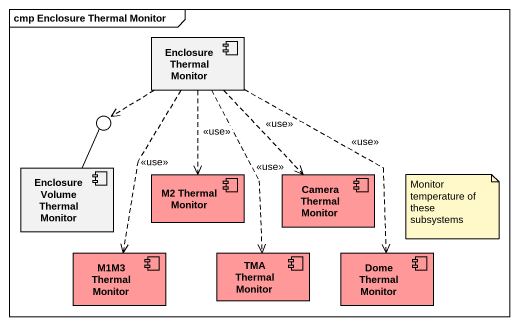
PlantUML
@startuml
mainframe cmp Enclosure Thermal Monitor
component "Enclosure Thermal Monitor" as Enclosure_Thermal_Monitor
() " " as lollipop1
component "Enclosure Volume Thermal Monitor" as Enclosure_Volume_Thermal
component "M2 Thermal Monitor" as M2_Thermal_Monitor #FF9999
component "Camera Thermal Monitor" as Camera_Thermal_Monitor #FF9999
component "M1M3 Thermal Monitor" as M1M3_Thermal_Monitor #FF9999
component "TMA Thermal Monitor" as TMA_Thermal_Monitor #FF9999
component "Dome Thermal Monitor" as Dome_Thermal_Monitor #FF9999
Enclosure_Thermal_Monitor ..> lollipop1
Enclosure_Thermal_Monitor ..> M2_Thermal_Monitor : <<use>>
Enclosure_Thermal_Monitor ..> Camera_Thermal_Monitor : <<use>>
Enclosure_Thermal_Monitor ..> M1M3_Thermal_Monitor : <<use>>
Enclosure_Thermal_Monitor ..> TMA_Thermal_Monitor : <<use>>
Enclosure_Thermal_Monitor ..> Dome_Thermal_Monitor : <<use>>
Enclosure_Volume_Thermal -up- lollipop1
note as N1
  Monitor temperature of these subsystems
end note
@enduml
